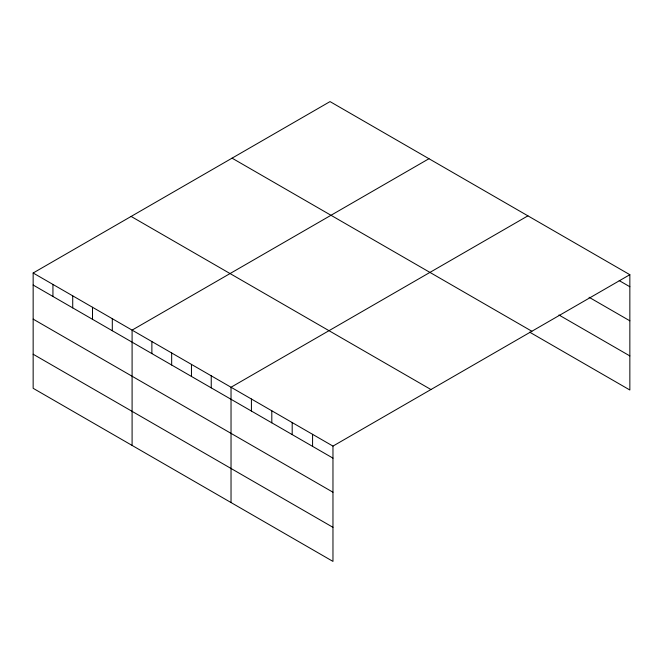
<?xml version="1.0" encoding="UTF-8"?>
<svg xmlns="http://www.w3.org/2000/svg" width="663" height="663" viewBox="0 0 663 663"><rect width="100%" height="100%" fill="white"/><g stroke="black" fill="none" stroke-linecap="round" stroke-linejoin="round"><path stroke-width="0.99" d="M33.15 272.999L332.967 446.1L332.967 561.404L33.15 388.303L33.15 272.999L330.033 101.596L629.85 274.697L629.85 390.001L529.687 332.171M428.969 158.714L132.094 330.116L132.094 445.428M527.914 215.84L231.031 387.242L231.031 502.554M332.967 446.1L629.85 274.697M619.209 280.598L629.85 286.739M589.075 297.273L629.85 320.817M558.934 314.983L629.85 355.923M232.058 158.159L531.883 331.26M131.117 216.436L430.942 389.537M33.15 285.04L332.967 458.141M33.15 319.118L332.967 492.219M33.15 354.224L332.967 527.325M312.58 434.323L312.58 446.373M292.192 422.555L292.192 434.596M271.805 410.787L271.805 422.828M251.418 399.01L251.418 411.06M211.24 375.822L211.24 387.863M191.458 364.393L191.458 376.435M171.667 352.973L171.667 365.015M151.877 341.544L151.877 353.586M112.304 318.696L112.304 330.738M92.513 307.267L92.513 319.317M72.723 295.847L72.723 307.889M52.941 284.419L52.941 296.469"/></g></svg>
